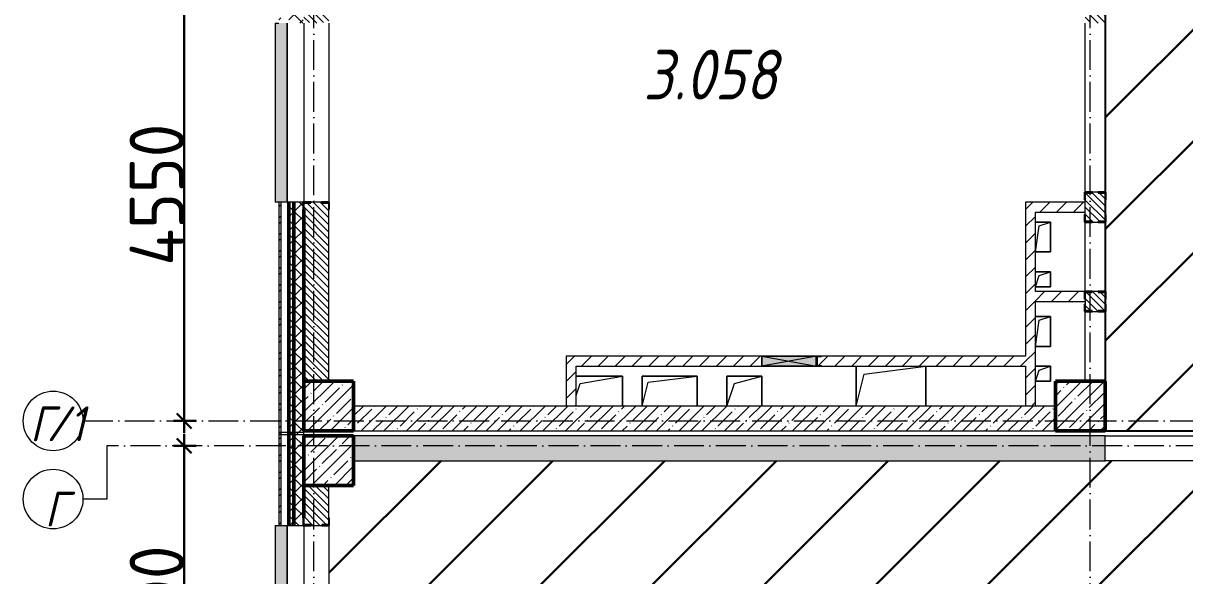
# Model space of a CAD drawing. Header units: millimetres. Extents: x 35697 to 388678, y -91946 to 171347.
# Drawn here: x 278502 to 290171, y -78789 to -73232 of the extents above; entities that cross this region are included whole.
import ezdxf

# ---------------------------------------------------------------- set-up
doc = ezdxf.new("R2010")
doc.units = ezdxf.units.MM
doc.linetypes.add('50_200_ШТРИХ_1Т_ш5_п1_п1_', pattern=[700, 500, -100, 0, -100])
for name, color, linetype, lineweight in [('2.1) ПГП окна 2.8 м', 5, 'Continuous', 30), ('A-____-____-DIMS', 7, 'Continuous', 9), ('A-DETL-GENF-OTLN', 7, 'Continuous', 9), ('A-FLOR-____-OTLN', 7, 'Continuous', 9), ('A-GENM-____-MCUT', 7, 'Continuous', 25), ('A-GENM-____-OTLN', 7, 'Continuous', 9), ('A-GENM-____-OTLN-1', 7, 'Continuous', 25), ('A-GLAZ-____-OTLN', 7, 'Continuous', 9), ('A-WALL-____-MCUT-1', 7, 'Continuous', 9), ('A-WALL-____-MCUT-2', 7, 'Continuous', 50), ('A-WALL-____-MCUT-3', 7, 'Continuous', 9), ('A-WALL-____-OTLN', 7, 'Continuous', 9), ('A-WALL-____-PATT-1', 7, 'Continuous', 9), ('A-WALL-FNSH-MCUT-1', 7, 'Continuous', 9), ('I-WALL-____-OTLN', 7, 'Continuous', 9), ('S-COLS-____-MCUT', 7, 'Continuous', 50), ('S-COLS-____-OTLN', 7, 'Continuous', 9), ('S-GRID-____-IDEN', 7, 'Continuous', 9), ('S-GRID-____-OTLN', 7, 'Continuous', 9), ('S-GRID-____-OTLN-1', 7, '50_200_ШТРИХ_1Т_ш5_п1_п1_', 9), ('Марки помещений', 7, 'Continuous', 9), ('стяжа', 7, 'Continuous', 30)]:
    doc.layers.add(name, color=color, linetype=linetype, lineweight=lineweight)
doc.layers.add('A-GLAZ-____-OTLN-1', color=7, linetype='Continuous', lineweight=9, true_color=0xc0c0c0)
doc.styles.add('ISOCPEUR_I', font='isocpeui.ttf', dxfattribs={"width": 0.9, "height": 2.5})
doc.styles.add('ISOCPEUR_I_2', font='isocpeui.ttf', dxfattribs={"width": 0.85, "height": 2.3})
doc.styles.add('ISOCPEUR_I_9', font='isocpeui.ttf', dxfattribs={"width": 0.9, "height": 250})
doc.styles.add('СПДС', font='isocpeur.ttf', dxfattribs={"width": 0.9})
doc.dimstyles.new('ISO-2_5_0_9К_БОЛЬШОЙ_ОСИ', dxfattribs={"dimscale": 304.8, "dimtxt": 248.995294, "dimasz": 0.492126, "dimexe": 0.393701, "dimexo": 0, "dimgap": 0, "dimtad": 1, "dimdec": 0, "dimzin": 0, "dimdsep": 46, "dimtxsty": 'ISOCPEUR_I_9', "dimblk1": 'OBLIQUE', "dimblk2": 'OBLIQUE', "dimsah": 1, "dimcen": 0.09, "dimdle": 0.393701, "dimazin": 0, "dimtfac": 1, "dimtdec": 4, "dimtix": 1, "dimtmove": 0, "dimatfit": 3, "dimfxl": 1, "dimtvp": 1, "dimtolj": 1, "dimtzin": 0, "dimarcsym": 2})
pattern_1 = [(135, (283770.707, -86863.456), (-35.35534, -35.35534), [])]
pattern_2 = [(45, (283770.71, -86863.46), (-70.71068, 70.71068), []), (135, (283770.71, -86863.46), (-70.71068, -70.71068), [])]
pattern_3 = [(45, (283770.71, -86863.46), (-84.8528, 84.8528), [])]
pattern_4 = [(45, (283770.7, -86863.46), (-114.0493, 114.0493), []), (45, (283884.76, -86863.46), (-114.0493, 114.0493), [201.612, -40.322, 3.353, -36.97])]
pattern_5 = [(45, (283770.71, -86863.46), (-85.5366, 85.5366), []), (45, (283827.73, -86863.46), (-85.5366, 85.5366), [])]

# ---------------------------------------------------------------- blocks, each defined once
blk = doc.blocks.new('BSC_Колонна _Прямоугольная - 500х500-V47-АР1_План отверстий 3 этажа в осях 1-64_А-ГГ')
at = {"layer": 'S-COLS-____-OTLN'}
h = blk.add_hatch(dxfattribs=at)
h.set_pattern_fill('FP_84', color=256, style=0, pattern_type=2)
h.set_pattern_definition([(45, (2200, -9781.04), (-114.0493, 114.0493), []), (45, (2314.05, -9781.04), (-114.0493, 114.0493), [201.612, -40.322, 3.353, -36.97])])
h.paths.add_polyline_path([(-250, -250), (250, -250), (250, 250), (-250, 250)], flags=0)
at = {"layer": 'S-COLS-____-MCUT'}
for p, q in [((250, 250), (-250, 250)), ((-250, 250), (-250, -250)), ((250, -250), (250, 250)), ((-250, -250), (250, -250))]:
    blk.add_line(p, q, dxfattribs=at)
blk = doc.blocks.new('BSC_Колонна _Прямоугольная - 500х500-V48-АР1_План отверстий 3 этажа в осях 1-64_А-ГГ')
at = {"layer": 'S-COLS-____-OTLN'}
h = blk.add_hatch(dxfattribs=at)
h.set_pattern_fill('FP_85', color=256, style=0, pattern_type=2)
h.set_pattern_definition([(45, (-5350, -9781.04), (-114.0493, 114.0493), []), (45, (-5235.95, -9781.04), (-114.0493, 114.0493), [201.613, -40.323, 3.353, -36.97])])
h.paths.add_polyline_path([(-250, -250), (250, -250), (250, 250), (-250, 250)], flags=0)
at = {"layer": 'S-COLS-____-MCUT'}
for p, q in [((250, 250), (-250, 250)), ((-250, 250), (-250, -250)), ((250, -250), (250, 250)), ((-250, -250), (250, -250))]:
    blk.add_line(p, q, dxfattribs=at)
blk = doc.blocks.new('BSC_Колонна _Прямоугольная - 500х500-V156-АР1_План отверстий 3 этажа в осях 1-64_А-ГГ')
at = {"layer": 'S-COLS-____-OTLN'}
h = blk.add_hatch(dxfattribs=at)
h.set_pattern_fill('FP_179', color=256, style=0, pattern_type=2)
h.set_pattern_definition([(45, (2200, -9231.04), (-114.0493, 114.0493), []), (45, (2314.05, -9231.04), (-114.0493, 114.0493), [201.612, -40.322, 3.353, -36.97])])
h.paths.add_polyline_path([(-250, -250), (250, -250), (250, 250), (-250, 250), (-250, 103)], flags=0)
at = {"layer": 'S-COLS-____-MCUT'}
for p, q in [((250, 250), (-250, 250)), ((-250, 250), (-250, -250)), ((250, -250), (250, 250)), ((-250, -250), (250, -250))]:
    blk.add_line(p, q, dxfattribs=at)
blk = doc.blocks.new('Фахверк_СКБ_Уголок - 250_2700-27497298-АР1_План отверстий 3 этажа в осях 1-64_А-ГГ')
at = {"layer": 'A-GENM-____-MCUT'}
for p, q in [((200, 181), (125, 181)), ((125, 181), (125, 106)), ((131, 106), (131, 175)), ((131, 175), (200, 175)), ((200, 175), (200, 181)), ((125, 106), (131, 106)), ((131, -6), (125, -6)), ((125, -6), (125, -81)), ((125, -81), (200, -81)), ((131, -75), (131, -6)), ((200, -75), (131, -75)), ((200, -81), (200, -75))]:
    blk.add_line(p, q, dxfattribs=at)
blk = doc.blocks.new('Фахверк_СКБ_Уголок - 200_3550_зеркало-28264001-АР1_План отверстий 3 этажа в осях 1-64_А-ГГ')
at = {"layer": 'A-GENM-____-MCUT'}
for p, q in [((200, 156), (125, 156)), ((125, 156), (125, 81)), ((131, 81), (131, 150)), ((131, 150), (200, 150)), ((200, 150), (200, 156)), ((125, 81), (131, 81)), ((131, 19), (125, 19)), ((125, 19), (125, -56)), ((131, -50), (131, 19)), ((125, -56), (200, -56)), ((200, -50), (131, -50)), ((200, -56), (200, -50))]:
    blk.add_line(p, q, dxfattribs=at)
blk = doc.blocks.new('154_Фахверк_СКБ_Швеллер - Тип_100_3960-28494444-АР1_План отверстий 3 этажа в осях 1-64_А-ГГ')
at = {"layer": 'A-GENM-____-MCUT'}
for p, q in [((125, 50), (175, 50)), ((125, -50), (125, 50)), ((128, 47), (128, -47)), ((175, 47), (128, 47)), ((175, 50), (175, 47)), ((175, -50), (125, -50)), ((128, -47), (175, -47)), ((175, -47), (175, -50))]:
    blk.add_line(p, q, dxfattribs=at)
blk = doc.blocks.new('Фахверк_СКБ_Уголок - 200_3550-28267367-АР1_План отверстий 3 этажа в осях 1-64_А-ГГ')
at = {"layer": 'A-GENM-____-MCUT'}
for p, q in [((200, 156), (125, 156)), ((125, 156), (125, 81)), ((131, 81), (131, 150)), ((131, 150), (200, 150)), ((200, 150), (200, 156)), ((125, 81), (131, 81)), ((131, 19), (125, 19)), ((125, 19), (125, -56)), ((131, -50), (131, 19)), ((125, -56), (200, -56)), ((200, -50), (131, -50)), ((200, -56), (200, -50))]:
    blk.add_line(p, q, dxfattribs=at)
blk = doc.blocks.new('Стены 5 - Стены 4-30145060-АР1_План отверстий 3 этажа в осях 1-64_А-ГГ')
at = {"layer": 'A-WALL-____-MCUT-3'}
for p, q in [((-1844, 41030), (-1844, 41010)), ((-1594, 41030), (-1844, 41030)), ((-1844, 41010), (-1594, 41010)), ((-1594, 41010), (-1594, 41030))]:
    blk.add_line(p, q, dxfattribs=at)
blk = doc.blocks.new('AR_Отверстие прямоугольное _в плите_ - AR_Отверстие прямоугольное _в плите_-V168-АР1_План отверстий 3 этажа в осях 1-64_А-ГГ')
at = {"layer": 'A-GENM-____-OTLN'}
for p, q in [((75, 75), (-75, 75)), ((-75, -75), (-37, 37)), ((-37, 37), (75, 75)), ((75, -75), (75, 75)), ((-75, -75), (75, -75))]:
    blk.add_line(p, q, dxfattribs=at)
blk = doc.blocks.new('AR_Отверстие прямоугольное _в плите_ - AR_Отверстие прямоугольное _в плите_-V169-АР1_План отверстий 3 этажа в осях 1-64_А-ГГ')
at = {"layer": 'A-GENM-____-OTLN'}
for p, q in [((75, 150), (-75, 150)), ((-37, 113), (75, 150)), ((75, -150), (75, 150)), ((-75, -150), (-37, 113)), ((-75, -150), (75, -150))]:
    blk.add_line(p, q, dxfattribs=at)
blk = doc.blocks.new('AR_Отверстие прямоугольное _в плите_ - AR_Отверстие прямоугольное _в плите_-V204-АР1_План отверстий 3 этажа в осях 1-64_А-ГГ')
at = {"layer": 'A-GENM-____-OTLN'}
for p, q in [((175, 150), (-175, 150)), ((-175, 150), (-175, -150)), ((-100, 75), (175, 150)), ((175, -150), (175, 150)), ((-175, -150), (-100, 75))]:
    blk.add_line(p, q, dxfattribs=at)
blk = doc.blocks.new('AR_Отверстие прямоугольное _в плите_ - AR_Отверстие прямоугольное _в плите_-30552525-АР1_План отверстий 3 этажа в осях 1-64_А-ГГ')
at = {"layer": 'A-GENM-____-OTLN'}
for p, q in [((-350, 200), (-350, -200)), ((-350, -200), (-270, 120)), ((-270, 120), (350, 200)), ((350, -200), (350, 200))]:
    blk.add_line(p, q, dxfattribs=at)
blk = doc.blocks.new('AR_Отверстие прямоугольное _в плите_ - AR_Отверстие прямоугольное _в плите_-30459267-АР1_План отверстий 3 этажа в осях 1-64_А-ГГ')
at = {"layer": 'A-GENM-____-OTLN'}
for p, q in [((250, 150), (-215, 150)), ((-175, 75), (250, 150)), ((250, -150), (250, 150)), ((-215, -45), (-175, 75))]:
    blk.add_line(p, q, dxfattribs=at)
blk = doc.blocks.new('AR_Отверстие прямоугольное _в плите_ - AR_Отверстие прямоугольное _в плите_-V212-АР1_План отверстий 3 этажа в осях 1-64_А-ГГ')
at = {"layer": 'A-GENM-____-OTLN'}
for p, q in [((275, 150), (-275, 150)), ((-275, 150), (-275, -150)), ((-215, 90), (275, 150)), ((275, -150), (275, 150)), ((-275, -150), (-215, 90))]:
    blk.add_line(p, q, dxfattribs=at)
blk = doc.blocks.new('Отлив_СКБ - Отлив витража_120_НВФ-V216-АР1_План отверстий 3 этажа в осях 1-64_А-ГГ')
at = {"layer": 'A-GLAZ-____-OTLN-1'}
for points in [[(0, 2), (1800, 2), (1800, 120), (0, 120), (0, 63)], [(0, 0), (1800, 0), (1800, 2), (0, 2)]]:
    blk.add_hatch(color=256, dxfattribs=at).paths.add_polyline_path(points, flags=0)
at = {"layer": 'A-GLAZ-____-OTLN'}
for p, q in [((0, 83), (0, 120)), ((1800, 120), (0, 120)), ((1800, 120), (1800, 83)), ((0, 2), (1800, 2)), ((1800, 0), (0, 0))]:
    blk.add_line(p, q, dxfattribs=at)
blk = doc.blocks.new('AR_Отверстие прямоугольное _в стене_ - AR_Отверстие прямоугольное _в стене__ОВ-36912551-АР1_План отверстий 3 этажа в осях 1-64_А-ГГ')
at = {"layer": 'A-GLAZ-____-OTLN'}
blk.add_hatch(color=256, dxfattribs=at).paths.add_polyline_path([(275, -50), (275, 50), (-275, 50), (-275, -50)], flags=0)
at = {"layer": 'A-DETL-GENF-OTLN'}
for p, q in [((-275, -50), (-275, 50)), ((-275, 50), (275, 50)), ((275, 50), (-275, -50)), ((-275, 50), (275, -50)), ((275, 50), (-275, 50)), ((-275, 50), (-275, -50)), ((275, -50), (-275, -50)), ((-275, -50), (275, -50))]:
    blk.add_line(p, q, dxfattribs=at)
blk = doc.blocks.new('Ось сетки - Круг_Ø6_00__ISO-2_5_0_9K_-25732049-АР1_План отверстий 3 этажа в осях 1-64_А-ГГ')
at = {"layer": 'S-GRID-____-IDEN'}
blk.add_circle((0, 0), 3, dxfattribs=at)
blk = doc.blocks.new('_Oblique')
at = {"color": 0, "linetype": 'ByBlock', "lineweight": -2}
blk.add_line((-0.5, -0.5), (0.5, 0.5), dxfattribs=at)
blk = doc.blocks.new('*D2147')
at = {"layer": 'A-____-____-DIMS', "color": 0, "lineweight": -2, "transparency": 16777216}
for p, q in [((280119, -81002), (280119, -77362)), ((280013, -77482), (280239, -77482)), ((280013, -80882), (280239, -80882))]:
    blk.add_line(p, q, dxfattribs=at)
at = {"layer": 'Defpoints', "color": 0, "transparency": 16777216}
for p in [(280013, -77482), (280119, -77482), (280013, -80882)]:
    blk.add_point(p, dxfattribs=at)
at = {"layer": 'A-____-____-DIMS', "color": 0, "lineweight": -2, "transparency": 16777216, "xscale": 150, "yscale": 150, "zscale": 150}
for p, rotation in [((280119, -77482), 90), ((280119, -80882), 270)]:
    blk.add_blockref('_Oblique', p, dxfattribs=dict(at, rotation=rotation))
at = {"layer": 'A-____-____-DIMS', "color": 0, "transparency": 16777216, "insert": (279845, -79182), "char_height": 548.6, "attachment_point": 5, "rotation": 90, "style": 'СПДС'}
blk.add_mtext('\\A1;3400', dxfattribs=at)
blk = doc.blocks.new('*D2148')
at = {"layer": 'A-____-____-DIMS', "color": 0, "lineweight": -2, "transparency": 16777216}
for p, q in [((280119, -77352), (280119, -72562)), ((280013, -72682), (280239, -72682)), ((280013, -77232), (280239, -77232))]:
    blk.add_line(p, q, dxfattribs=at)
at = {"layer": 'Defpoints', "color": 0, "transparency": 16777216}
for p in [(280013, -72682), (280119, -72682), (280013, -77232)]:
    blk.add_point(p, dxfattribs=at)
at = {"layer": 'A-____-____-DIMS', "color": 0, "lineweight": -2, "transparency": 16777216, "xscale": 150, "yscale": 150, "zscale": 150}
for p, rotation in [((280119, -72682), 90), ((280119, -77232), 270)]:
    blk.add_blockref('_Oblique', p, dxfattribs=dict(at, rotation=rotation))
at = {"layer": 'A-____-____-DIMS', "color": 0, "transparency": 16777216, "insert": (279845, -74957), "char_height": 548.6, "attachment_point": 5, "rotation": 90, "style": 'СПДС'}
blk.add_mtext('\\A1;4550', dxfattribs=at)
blk = doc.blocks.new('3эт')
at = {"layer": 'S-GRID-____-OTLN-1', "color": 251, "ltscale": 0.6, "true_color": 0x636466}
for p, q in [((281420.7, -91346.1), (281420.7, -36982.5)), ((289220.7, -91346.1), (289220.7, -36982.5)), ((279101.9, -77232.4), (307641.3, -77232.4)), ((387845.1, -77482.4), (279340.9, -77482.4))]:
    blk.add_line(p, q, dxfattribs=at)
at = {"layer": 'S-GRID-____-IDEN', "char_height": 350, "attachment_point": 1, "style": 'ISOCPEUR_I'}
for s, insert, width in [('\\fISOCPEUR|b0|i1|c204|p34|;\\W.9;Г', (278570.3, -77085.8), 202.025), ('/1', (278737, -77085.8), 346.329), ('\\fISOCPEUR|b0|i1|c204|p34|;\\W.9;Г', (278718.1, -77941.9), 202.025)]:
    blk.add_mtext(s, dxfattribs=dict(at, insert=insert, width=width))
at = {"layer": 'A-____-____-DIMS'}
for base, p1, p2, override, picture, middle in [((280119.3, -72682.4), (280013.2, -77232.4), (280013.2, -72682.4), {"dimtxt": 1.8, "dimpost": '<>', "dimtxsty": 'СПДС', "dimfxl": 4550}, '*D2148', (279845, -74957.4)), ((280119.3, -77482.4), (280013.2, -80882.4), (280013.2, -77482.4), {"dimtxt": 1.8, "dimpost": '<>', "dimtxsty": 'СПДС', "dimfxl": 3400}, '*D2147', (279845, -79182.4))]:
    dim = blk.add_linear_dim(base=base, p1=p1, p2=p2, angle=90, dimstyle='ISO-2_5_0_9К_БОЛЬШОЙ_ОСИ', override=override, dxfattribs=at)
    dim.commit()
    dim.dimension.update_dxf_attribs({"geometry": picture, "text_midpoint": middle})

msp = doc.modelspace()

# ---------------------------------------------------------------- hatches: boundary and pattern name
at = {"layer": '2.1) ПГП окна 2.8 м'}
h = msp.add_hatch(dxfattribs=at)
h.set_pattern_fill('ANSI31', color=5, scale=250)
h.set_pattern_definition([(45, (289370.7, -39382.4), (-561.266, 561.266), [])])
h.paths.add_polyline_path([(297665, -55157), (297671, -54132), (293871, -54132), (293871, -54632), (293371, -54632), (293371, -56532), (297671, -56532), (297671, -56457), (297665, -56457), (297665, -56382), (297668, -55232), (297665, -55232)])
h.paths.add_polyline_path([(293871, -54132), (297671, -54132), (297671, -53832), (295475, -45482), (293871, -45482)])
h.paths.add_polyline_path([(298371, -41232), (298121, -41232), (298121, -39632), (297871, -39632), (297871, -39382), (293871, -39382), (293871, -45482), (295475, -45482), (297671, -53832), (298371, -53832), (298371, -50232), (297771, -50232), (297771, -49032), (298371, -49032), (298371, -47182), (297771, -47182), (297771, -45682), (298121, -45682), (298371, -45682)])
h.paths.add_polyline_path([(297671, -47682), (297771, -47682), (297771, -48132), (297671, -48132), (297671, -48632), (297671, -50232), (297671, -50235), (297768, -50235), (297768, -50282), (297771, -50282), (297771, -50832), (297771, -51832), (297671, -51832), (297671, -50832), (297671, -50282), (297671, -50232), (297671, -48632), (297671, -48132)], flags=16)
h.paths.add_polyline_path([(297671, -47682), (297721, -47907), (297671, -48132)], flags=0)
h.paths.add_polyline_path([(298121, -43882), (298121, -43432), (298121, -43032), (298321, -43032), (298321, -43432), (298321, -43882), (298321, -44382), (298327, -44382), (298327, -44457), (298327, -44532), (298321, -44562), (298321, -44532), (298252, -44532), (298190, -44532), (298121, -44532), (298121, -45357), (298121, -45426), (298190, -45426), (298252, -45427), (298252, -45426), (298321, -45426), (298321, -45357), (298327, -45357), (298327, -45432), (298327, -45507), (298321, -45507), (298321, -45438), (298252, -45438), (298218, -45432), (298190, -45432), (298115, -45432), (298115, -45357), (298121, -44532), (298115, -44532), (298115, -44457), (298115, -44382)], flags=16)
h.paths.add_polyline_path([(298115, -44382), (298190, -44382), (298252, -44382), (298321, -44388), (298252, -44388), (298190, -44382), (298190, -44388), (298121, -44388)], flags=0)
h.paths.add_polyline_path([(297671, -50832), (297771, -50832), (297771, -51832), (297671, -51832)], flags=0)
h.paths.add_polyline_path([(293340, -45482), (293340, -54132), (293871, -54132), (293871, -45482)])
h.paths.add_polyline_path([(293340, -45482), (289371, -45482), (289371, -77332), (293340, -77332), (293340, -67982), (292871, -67982), (292871, -67782), (293340, -67782), (293340, -63832), (292871, -63832), (292871, -62882), (292671, -62882), (292671, -62632), (292871, -62632), (292871, -61933), (293340, -61933), (293340, -61232), (292871, -61232), (292871, -60632), (293340, -60632)])
h.paths.add_polyline_path([(292671, -60632), (292771, -60632), (292771, -61232), (292771, -61982), (292771, -62582), (292671, -62582), (292671, -61982), (292671, -61232)], flags=16)
h.paths.add_polyline_path([(292671, -60632), (292771, -60632), (292771, -61232), (292671, -61232)], flags=0)
h.paths.add_polyline_path([(292671, -61982), (292771, -61982), (292771, -62582), (292671, -62582)], flags=0)
h.paths.add_polyline_path([(292671, -63032), (292771, -63032), (292771, -63632), (292671, -63632)], flags=16)
h.paths.add_polyline_path([(292771, -66532), (292774, -66532), (292774, -66579), (292868, -66579), (292868, -66532), (292871, -66532), (292871, -66582), (292871, -67682), (292771, -67682), (292771, -68097), (292871, -68097), (292871, -68247), (292771, -68247), (292771, -68586), (292778, -68586), (292778, -68628), (292863, -68628), (292863, -68586), (292871, -68586), (292871, -68632), (292871, -69332), (292871, -69378), (292863, -69378), (292863, -69337), (292778, -69337), (292778, -69378), (292771, -69632), (292771, -69378), (292771, -69332), (292771, -68632), (292771, -68586), (292771, -68247), (292771, -68097), (292771, -67682), (292771, -66582)], flags=16)
h.paths.add_polyline_path([(292771, -66582), (292871, -66582), (292871, -67682), (292771, -67682)], flags=0)
h.paths.add_polyline_path([(293950, -53466), (295540, -53466), (295540, -52266), (293950, -52266)], flags=24)
h = msp.add_hatch(dxfattribs=at)
h.set_pattern_fill('ANSI31', color=5, scale=250)
h.paths.add_polyline_path([(322071, -77882), (321571, -77882), (321571, -77632), (319771, -77632), (319771, -77638), (319696, -77638), (319271, -77634), (319271, -77732), (319071, -77732), (319071, -77882), (318571, -77882), (318571, -77632), (316771, -77632), (316771, -77638), (316696, -77638), (315646, -77632), (315646, -77638), (315571, -77638), (313771, -77632), (313771, -77638), (313696, -77638), (313071, -77632), (313071, -77882), (312571, -77882), (312571, -77632), (310771, -77632), (310771, -77638), (310696, -77638), (310271, -77634), (310271, -77732), (310071, -77732), (310071, -77882), (309571, -77882), (309571, -77632), (302521, -77632), (301371, -77632), (301371, -77382), (298806, -77382, -0.683489), (298713, -77382), (293371, -77382), (293371, -77632), (289371, -77632), (281821, -77632), (281821, -77882), (281571, -77882), (281571, -78207), (281577, -78207), (281577, -78282), (281571, -80082), (281577, -80082), (281577, -80157), (281574, -80332), (281671, -80332), (281671, -80532), (281821, -80532), (281821, -80782), (289596, -80782), (289596, -80776), (289671, -80776), (290821, -80777), (290821, -80776), (290896, -80776), (292346, -80777), (292346, -80776), (292421, -80776), (293571, -80777), (293571, -80776), (293646, -80776), (294696, -80777), (294696, -80776), (294771, -80776), (295771, -80777), (295771, -80776), (295846, -80776), (296446, -80776), (296446, -80776), (296521, -80776), (297671, -80777), (297671, -80776), (297746, -80776), (302771, -80777), (302771, -80776), (302846, -80776), (307396, -80777), (307396, -80776), (307471, -80776), (309171, -80777), (309171, -80776), (309246, -80776), (313096, -80777), (313096, -80776), (313249, -80776), (313261, -80782), (313661, -80782), (313871, -80782), (313871, -80776), (313946, -80776), (314096, -80776), (314096, -80776), (314171, -80776), (314871, -80777), (314871, -80776), (314946, -80776), (316746, -80777), (316746, -80776), (316821, -80776), (317971, -80777), (317971, -80776), (318046, -80776), (322071, -80777)])
h.paths.add_polyline_path([(355621, -77882), (355121, -77882), (355121, -77632), (352621, -77632), (352621, -77882), (352121, -77882), (352121, -77732), (351921, -77732), (351946, -77657), (352121, -77632), (352121, -77382), (351777, -77382), (351777, -77451), (351771, -77563), (351771, -77382), (346621, -77382), (346621, -77661), (346821, -77632), (346821, -77732), (346621, -77732), (346621, -77882), (346121, -77882), (346121, -77732), (345921, -77732), (345921, -77632), (343971, -77632), (343971, -77638), (343896, -77638), (343621, -77632), (343621, -77882), (343121, -77882), (343121, -77632), (342846, -77632), (342846, -77638), (342771, -77638), (342771, -77632), (340971, -77632), (340971, -77638), (340896, -77638), (339846, -77632), (339846, -77638), (339771, -77638), (337971, -77632), (337971, -77638), (337821, -77638), (337821, -77732), (337621, -77732), (337621, -77882), (337121, -77882), (337121, -77732), (336921, -77732), (336946, -77657), (337121, -77632), (337121, -77382), (336777, -77382), (336777, -77451), (336771, -77563), (336771, -77382), (334971, -77382), (334971, -77451), (334971, -77563), (334971, -77638), (334896, -77638), (334621, -77632), (334621, -77882), (334121, -77882), (334121, -77732), (333921, -77732), (333946, -77657), (334121, -77632), (334121, -77382), (333777, -77382), (333777, -77451), (333771, -77563), (333771, -77382), (331971, -77382), (331971, -77451), (331971, -77563), (331971, -77638), (331896, -77638), (330846, -77632), (330846, -77638), (330771, -77638), (330771, -77632), (328971, -77632), (328971, -77638), (328821, -77638), (328821, -77732), (328621, -77732), (328621, -77882), (328121, -77882), (328121, -77732), (327921, -77732), (327946, -77657), (328121, -77632), (328121, -77382), (327777, -77382), (327777, -77451), (327771, -77563), (327771, -77382), (325971, -77382), (325971, -77451), (325971, -77563), (325971, -77638), (325896, -77638), (325621, -77632), (325621, -77882), (325121, -77882), (325121, -77732), (324921, -77732), (324946, -77657), (325121, -77632), (325121, -77382), (324777, -77382), (324777, -77451), (324771, -77563), (324771, -77382), (322971, -77382), (322971, -77451), (322971, -77563), (322971, -77638), (322896, -77638), (322621, -77632), (322621, -77882), (322121, -77882), (322121, -80782), (326146, -80782), (326146, -80776), (326221, -80776), (327921, -80777), (327921, -80776), (327996, -80776), (329321, -80777), (329321, -80776), (329396, -80776), (329496, -80776), (329496, -80776), (329571, -80776), (331371, -80777), (331371, -80776), (331446, -80776), (337946, -80777), (337946, -80776), (338021, -80776), (339721, -80777), (339721, -80776), (339796, -80776), (340446, -80777), (340446, -80776), (340521, -80776), (341421, -80777), (341421, -80776), (341496, -80776), (346946, -80777), (346946, -80776), (347021, -80776), (348721, -80777), (348721, -80776), (348796, -80776), (352746, -80777), (352746, -80776), (352821, -80776), (353721, -80777), (353721, -80776), (353796, -80776), (355621, -80777)])
h.paths.add_polyline_path([(324777, -77632), (324846, -77632), (324846, -77638), (324777, -77638)], flags=16)
h.paths.add_polyline_path([(327777, -77632), (327846, -77632), (327846, -77638), (327777, -77638)], flags=16)
h.paths.add_polyline_path([(333777, -77632), (333846, -77632), (333846, -77638), (333777, -77638)], flags=16)
h.paths.add_polyline_path([(336777, -77632), (336846, -77632), (336846, -77638), (336777, -77638)], flags=16)
h.paths.add_polyline_path([(351777, -77632), (351846, -77632), (351846, -77638), (351777, -77638)], flags=16)
h.paths.add_polyline_path([(372821, -77882), (370566, -77882), (370566, -77888), (370491, -77888), (370491, -77882), (369341, -77882), (369341, -77888), (369266, -77888), (363996, -77882), (363996, -77888), (363921, -77888), (362771, -77882), (362771, -77888), (362696, -77888), (361771, -77882), (361271, -77882), (360196, -77882), (360196, -77888), (360121, -77888), (360121, -77882), (358971, -77882), (358971, -77888), (358896, -77888), (358771, -77882), (358271, -77882), (358271, -77632), (356171, -77632), (356171, -77882), (355671, -77882), (355671, -80782), (356171, -80782), (356496, -80782), (356496, -80776), (356571, -80776), (358271, -80777), (358271, -80776), (358346, -80776), (361996, -80778), (361996, -80776), (362071, -80776), (362771, -80777), (362771, -80776), (362846, -80776), (362996, -80777), (362996, -80776), (363071, -80776), (363771, -80777), (363771, -80776), (363846, -80776), (363996, -80777), (363996, -80776), (364071, -80776), (372771, -80782), (372821, -80782), (372821, -80082)])
h.paths.add_polyline_path([(301397, -79889), (303031, -79889), (303031, -78689), (301397, -78689)], flags=24)
h.paths.add_polyline_path([(340248, -79908), (341925, -79908), (341925, -78708), (340248, -78708)], flags=24)
at = {"layer": 'A-WALL-____-PATT-1'}
h = msp.add_hatch(dxfattribs=at)
h.set_pattern_fill('FP_3', color=256, style=0, pattern_type=2)
h.set_pattern_definition(pattern_5)
h.paths.add_polyline_path([(281091, -77347), (281091, -75032), (281071, -75032), (281071, -77347)], flags=0)
h.paths.add_polyline_path([(281071, -73232), (281091, -73232), (281091, -71782), (281071, -71782), (281071, -72369)], flags=0)
h.paths.add_polyline_path([(281071, -69982), (281091, -69982), (281091, -68782), (281071, -68782), (281071, -68929)], flags=0)
h.paths.add_polyline_path([(281091, -66982), (281091, -65782), (281071, -65782), (281071, -66982)], flags=0)
h.paths.add_polyline_path([(281091, -63982), (281091, -62782), (281071, -62782), (281071, -63982)], flags=0)
h = msp.add_hatch(dxfattribs=at)
h.set_pattern_fill('FP_1', color=256, style=0, pattern_type=2)
h.set_pattern_definition(pattern_2)
h.paths.add_polyline_path([(281221, -77347), (281221, -75032), (281171, -75032), (281171, -77347)], flags=0)
h.paths.add_polyline_path([(281171, -73232), (281221, -73232), (281221, -71782), (281171, -71782), (281171, -72369)], flags=0)
h.paths.add_polyline_path([(281221, -69982), (281221, -68782), (281171, -68782), (281171, -69982)], flags=0)
h.paths.add_polyline_path([(281221, -66982), (281221, -65782), (281171, -65782), (281171, -66982)], flags=0)
h.paths.add_polyline_path([(281221, -63982), (281221, -62782), (281171, -62782), (281171, -63982)], flags=0)
h = msp.add_hatch(dxfattribs=at)
h.set_pattern_fill('FP_1', color=256, style=0, pattern_type=2)
h.set_pattern_definition(pattern_2)
h.paths.add_polyline_path([(281221, -77347), (281321, -77347), (281321, -75107), (281315, -75107), (281315, -75032), (281221, -75032), (281221, -77332)], flags=0)
h.paths.add_polyline_path([(281315, -73232), (281315, -73157), (281321, -73157), (281321, -71857), (281315, -71857), (281315, -71782), (281221, -71782), (281221, -73232)], flags=0)
h.paths.add_polyline_path([(281315, -69982), (281315, -69907), (281321, -69907), (281321, -68857), (281315, -68857), (281315, -68782), (281221, -68782), (281221, -69982)], flags=0)
h.paths.add_polyline_path([(281315, -66982), (281315, -66907), (281321, -66907), (281321, -65857), (281315, -65857), (281315, -65782), (281221, -65782), (281221, -66982)], flags=0)
h.paths.add_polyline_path([(281315, -63982), (281315, -63907), (281321, -63907), (281321, -62857), (281315, -62857), (281315, -62782), (281221, -62782), (281221, -63982)], flags=0)
h = msp.add_hatch(dxfattribs=at)
h.set_pattern_fill('FP_6', color=256, style=0, pattern_type=2)
h.set_pattern_definition(pattern_1)
h.paths.add_polyline_path([(281321, -76832), (281571, -76832), (281570, -75038), (281502, -75038), (281502, -75032), (281390, -75032), (281390, -75038), (281321, -75038), (281321, -75809)], flags=0)
h.paths.add_polyline_path([(281502, -73232), (281502, -73226), (281571, -73226), (281571, -72932), (281321, -72932), (281321, -73226), (281390, -73226), (281390, -73232)], flags=0)
h = msp.add_hatch(dxfattribs=at)
h.set_pattern_fill('FP_6', color=256, style=0, pattern_type=2)
h.set_pattern_definition(pattern_1)
h.paths.add_polyline_path([(289302, -76132), (289302, -76126), (289371, -76126), (289371, -75938), (289302, -75938), (289302, -75932), (289240, -75932), (289240, -75938), (289171, -75938), (289171, -76126), (289240, -76126), (289240, -76132)], flags=0)
h.paths.add_polyline_path([(289240, -75232), (289302, -75232), (289302, -75226), (289371, -75226), (289371, -74938), (289302, -74938), (289302, -74932), (289240, -74932), (289240, -74938), (289171, -74938), (289171, -75226), (289240, -75226)], flags=0)
h.paths.add_polyline_path([(289240, -73232), (289302, -73232), (289302, -73226), (289371, -73226), (289371, -72932), (289171, -72932), (289171, -73226), (289240, -73226)], flags=0)
h = msp.add_hatch(dxfattribs=at)
h.set_pattern_fill('FP_4', color=256, style=0, pattern_type=2)
h.set_pattern_definition(pattern_3)
h.paths.add_polyline_path([(288671, -77082), (288671, -75032), (288571, -75032), (288571, -77082)], flags=0)
h = msp.add_hatch(dxfattribs=at)
h.set_pattern_fill('FP_4', color=256, style=0, pattern_type=2)
h.set_pattern_definition(pattern_3)
h.paths.add_polyline_path([(289171, -75132), (289171, -75032), (288671, -75032), (288671, -75132), (289059, -75132)], flags=0)
h = msp.add_hatch(dxfattribs=at)
h.set_pattern_fill('FP_4', color=256, style=0, pattern_type=2)
h.set_pattern_definition(pattern_3)
h.paths.add_polyline_path([(289163, -76032), (289171, -76032), (289171, -76007), (289165, -76007), (289165, -75932), (288671, -75932), (288671, -76032), (289059, -76032)], flags=0)
h = msp.add_hatch(dxfattribs=at)
h.set_pattern_fill('FP_4', color=256, style=0, pattern_type=2)
h.set_pattern_definition(pattern_3)
h.paths.add_polyline_path([(284056, -77082), (284056, -76582), (283956, -76582), (283956, -77082)], flags=0)
h = msp.add_hatch(dxfattribs=at)
h.set_pattern_fill('FP_4', color=256, style=0, pattern_type=2)
h.set_pattern_definition(pattern_3)
h.paths.add_polyline_path([(288571, -76682), (288571, -76582), (286521, -76582), (286521, -76585), (286474, -76585), (286474, -76679), (286521, -76679), (286521, -76682), (287292, -76682)], flags=0)
h.paths.add_polyline_path([(285921, -76682), (285921, -76582), (284056, -76582), (284056, -76682)], flags=0)
h = msp.add_hatch(dxfattribs=at)
h.set_pattern_fill('FP_38', color=256, style=0, pattern_type=2)
h.set_pattern_definition(pattern_4)
h.paths.add_polyline_path([(288871, -77332), (288871, -77082), (281821, -77082), (281821, -77332), (287292, -77332)], flags=0)
h = msp.add_hatch(dxfattribs=at)
h.set_pattern_fill('FP_1', color=256, style=0, pattern_type=2)
h.set_pattern_definition(pattern_2)
h.paths.add_polyline_path([(281171, -88932), (281221, -88932), (281221, -84632), (281171, -84632), (281171, -86129)], flags=0)
h.paths.add_polyline_path([(281221, -82832), (281221, -80082), (281171, -80082), (281171, -82832)], flags=0)
h.paths.add_polyline_path([(281171, -78282), (281221, -78282), (281221, -77347), (281171, -77347), (281171, -77529)], flags=0)
h = msp.add_hatch(dxfattribs=at)
h.set_pattern_fill('FP_1', color=256, style=0, pattern_type=2)
h.set_pattern_definition(pattern_2)
h.paths.add_polyline_path([(281221, -88882), (281321, -88882), (281321, -84632), (281221, -84632), (281221, -86129)], flags=0)
h.paths.add_polyline_path([(281321, -82832), (281321, -80157), (281315, -80157), (281315, -80082), (281221, -80082), (281221, -82832)], flags=0)
h.paths.add_polyline_path([(281315, -78282), (281315, -78207), (281321, -78207), (281321, -77347), (281221, -77347), (281221, -78282)], flags=0)
h = msp.add_hatch(dxfattribs=at)
h.set_pattern_fill('FP_3', color=256, style=0, pattern_type=2)
h.set_pattern_definition(pattern_5)
h.paths.add_polyline_path([(281071, -89032), (281091, -89032), (281091, -84632), (281071, -84632), (281071, -86129)], flags=0)
h.paths.add_polyline_path([(281071, -82832), (281091, -82832), (281091, -80082), (281071, -80082), (281071, -82689)], flags=0)
h.paths.add_polyline_path([(281091, -78282), (281091, -77367), (281071, -77367), (281071, -78282)], flags=0)
h = msp.add_hatch(dxfattribs=at)
h.set_pattern_fill('FP_38', color=256, style=0, pattern_type=2)
h.set_pattern_definition(pattern_4)
h.paths.add_polyline_path([(306734, -77632), (307321, -77632), (307321, -77382), (302521, -77382), (302521, -77632), (304967, -77632)], flags=0)
h.paths.add_polyline_path([(301371, -77632), (301371, -77382), (293371, -77382), (293371, -77632), (296976, -77632), (296976, -77587), (297063, -77587), (297063, -77632), (299664, -77632)], flags=0)
h.paths.add_polyline_path([(289371, -77632), (289371, -77382), (281821, -77382), (281821, -77632), (289059, -77632)], flags=0)
h = msp.add_hatch(dxfattribs=at)
h.set_pattern_fill('FP_6', color=256, style=0, pattern_type=2)
h.set_pattern_definition(pattern_1)
h.paths.add_polyline_path([(281390, -80532), (281571, -80532), (281571, -80088), (281502, -80088), (281502, -80082), (281390, -80082), (281390, -80088), (281321, -80088), (281321, -80532)], flags=0)
h.paths.add_polyline_path([(281502, -78282), (281502, -78276), (281571, -78276), (281571, -77882), (281321, -77882), (281321, -78276), (281390, -78276), (281390, -78282)], flags=0)

# ---------------------------------------------------------------- linework, layer by layer
msp.add_lwpolyline([(289371, -77332), (293340, -77332), (293340, -45482), (289371, -45482)], close=True)
at = {"layer": 'A-FLOR-____-OTLN'}
for p, q in [((288671, -75232), (288821, -75232)), ((288821, -75232), (288821, -75532)), ((288821, -75532), (288671, -75532)), ((288671, -75732), (288821, -75732)), ((288821, -75732), (288821, -75882)), ((288821, -75882), (288671, -75882)), ((288671, -76182), (288821, -76182)), ((288821, -76182), (288821, -76482)), ((288821, -76482), (288671, -76482)), ((286871, -77082), (286871, -76682)), ((287571, -76682), (287571, -77082)), ((288671, -76682), (288821, -76682)), ((288821, -76682), (288821, -76832)), ((284056, -76782), (284521, -76782)), ((284521, -76782), (284521, -77082)), ((284721, -76782), (285271, -76782)), ((284721, -77082), (284721, -76782)), ((285271, -76782), (285271, -77082)), ((285571, -76782), (285921, -76782)), ((285571, -77082), (285571, -76782)), ((285921, -76782), (285921, -77082)), ((288821, -76832), (288671, -76832)), ((289371, -77332), (293371, -77332))]:
    msp.add_line(p, q, dxfattribs=at)
at = {"layer": 'A-WALL-____-MCUT-1'}
for p, q in [((288871, -77082), (281821, -77082)), ((281821, -77332), (288871, -77332)), ((289371, -77382), (281821, -77382)), ((289371, -77632), (289371, -77382)), ((281821, -77632), (289371, -77632))]:
    msp.add_line(p, q, dxfattribs=at)
at = {"layer": 'A-WALL-____-MCUT-2'}
for p, q in [((281171, -78282), (281171, -75032)), ((281221, -78282), (281221, -75032)), ((281321, -76832), (281321, -75107)), ((281321, -77882), (281321, -78207))]:
    msp.add_line(p, q, dxfattribs=at)
at = {"layer": 'A-WALL-____-MCUT-3'}
for p, q in [((289171, -75157), (289171, -75007)), ((289302, -74932), (289240, -74932)), ((289371, -75157), (289371, -75007)), ((281315, -75032), (281091, -75032)), ((281091, -75032), (281091, -78282)), ((281502, -75032), (281390, -75032)), ((281571, -76832), (281571, -75107)), ((289240, -75232), (289302, -75232)), ((289302, -75932), (289240, -75932)), ((289171, -76007), (289171, -76057)), ((289371, -76057), (289371, -76007)), ((289240, -76132), (289302, -76132)), ((281321, -77382), (281321, -77332)), ((281571, -78207), (281571, -77882)), ((281091, -78282), (281315, -78282)), ((281390, -78282), (281502, -78282))]:
    msp.add_line(p, q, dxfattribs=at)
at = {"layer": 'A-WALL-____-OTLN'}
for p, q in [((281321, -73232), (281321, -75032)), ((281571, -73232), (281571, -75032)), ((289371, -77382), (293371, -77382)), ((293371, -77632), (289371, -77632)), ((281321, -78282), (281321, -80082)), ((281571, -78282), (281571, -80082))]:
    msp.add_line(p, q, dxfattribs=at)
at = {"layer": 'A-WALL-FNSH-MCUT-1'}
for p, q in [((281071, -75032), (281071, -77347)), ((281091, -75032), (281071, -75032)), ((288571, -75032), (288571, -76582)), ((289171, -75032), (288571, -75032)), ((288671, -75932), (288671, -75132)), ((288671, -75132), (289171, -75132)), ((289165, -75932), (288671, -75932)), ((288671, -77082), (288671, -76032)), ((288671, -76032), (289171, -76032)), ((285921, -76582), (283956, -76582)), ((283956, -76582), (283956, -77082)), ((288571, -76582), (286521, -76582)), ((284056, -76682), (285921, -76682)), ((284056, -77082), (284056, -76682)), ((286521, -76682), (288571, -76682)), ((288571, -76682), (288571, -77082)), ((281071, -77347), (281091, -77347)), ((281071, -77367), (281071, -78282)), ((281091, -77367), (281071, -77367)), ((281071, -78282), (281091, -78282))]:
    msp.add_line(p, q, dxfattribs=at)
at = {"layer": 'I-WALL-____-OTLN'}
for p, q in [((289171, -74932), (289171, -73232)), ((289371, -73232), (289371, -74932)), ((289171, -75932), (289171, -75232)), ((289371, -75232), (289371, -75932)), ((289171, -76832), (289171, -76132)), ((289371, -76132), (289371, -76832))]:
    msp.add_line(p, q, dxfattribs=at)
at = {"layer": 'S-GRID-____-OTLN'}
for p, q in [((279341, -77482), (279341, -78018)), ((279341, -78018), (279102, -78018))]:
    msp.add_line(p, q, dxfattribs=at)

# ---------------------------------------------------------------- block references
at = {"layer": 'A-GENM-____-OTLN'}
for name, p in [('AR_Отверстие прямоугольное _в плите_ - AR_Отверстие прямоугольное _в плите_-V169-АР1_План отверстий 3 этажа в осях 1-64_А-ГГ', (288746, -75382)), ('AR_Отверстие прямоугольное _в плите_ - AR_Отверстие прямоугольное _в плите_-V168-АР1_План отверстий 3 этажа в осях 1-64_А-ГГ', (288746, -75807)), ('AR_Отверстие прямоугольное _в плите_ - AR_Отверстие прямоугольное _в плите_-V169-АР1_План отверстий 3 этажа в осях 1-64_А-ГГ', (288746, -76332)), ('AR_Отверстие прямоугольное _в плите_ - AR_Отверстие прямоугольное _в плите_-30552525-АР1_План отверстий 3 этажа в осях 1-64_А-ГГ', (287221, -76882)), ('AR_Отверстие прямоугольное _в плите_ - AR_Отверстие прямоугольное _в плите_-V168-АР1_План отверстий 3 этажа в осях 1-64_А-ГГ', (288746, -76757)), ('AR_Отверстие прямоугольное _в плите_ - AR_Отверстие прямоугольное _в плите_-30459267-АР1_План отверстий 3 этажа в осях 1-64_А-ГГ', (284271, -76932)), ('AR_Отверстие прямоугольное _в плите_ - AR_Отверстие прямоугольное _в плите_-V212-АР1_План отверстий 3 этажа в осях 1-64_А-ГГ', (284996, -76932)), ('AR_Отверстие прямоугольное _в плите_ - AR_Отверстие прямоугольное _в плите_-V204-АР1_План отверстий 3 этажа в осях 1-64_А-ГГ', (285746, -76932))]:
    msp.add_blockref(name, p, dxfattribs=at)
at = {"layer": 'A-GENM-____-OTLN-1'}
for name, p, rotation in [('Фахверк_СКБ_Уголок - 200_3550-28267367-АР1_План отверстий 3 этажа в осях 1-64_А-ГГ', (289221, -74807), 269.9999999999999), ('Фахверк_СКБ_Уголок - 250_2700-27497298-АР1_План отверстий 3 этажа в осях 1-64_А-ГГ', (281396, -74907), 269.9999999999999), ('Фахверк_СКБ_Уголок - 200_3550_зеркало-28264001-АР1_План отверстий 3 этажа в осях 1-64_А-ГГ', (289321, -75357), 89.99999999999991), ('Фахверк_СКБ_Уголок - 200_3550_зеркало-28264001-АР1_План отверстий 3 этажа в осях 1-64_А-ГГ', (289221, -75807), 269.9999999999999), ('Фахверк_СКБ_Уголок - 200_3550_зеркало-28264001-АР1_План отверстий 3 этажа в осях 1-64_А-ГГ', (289321, -76257), 89.99999999999991), ('Фахверк_СКБ_Уголок - 250_2700-27497298-АР1_План отверстий 3 этажа в осях 1-64_А-ГГ', (281496, -78407), 89.99999999999991)]:
    msp.add_blockref(name, p, dxfattribs=dict(at, rotation=rotation))
msp.add_blockref('154_Фахверк_СКБ_Швеллер - Тип_100_3960-28494444-АР1_План отверстий 3 этажа в осях 1-64_А-ГГ', (286346, -76632), dxfattribs=at)
at = {"layer": 'A-GLAZ-____-OTLN', "rotation": 90}
for p in [(281154, -75032), (281154, -80082)]:
    msp.add_blockref('Отлив_СКБ - Отлив витража_120_НВФ-V216-АР1_План отверстий 3 этажа в осях 1-64_А-ГГ', p, dxfattribs=at)
at = {"layer": 'A-GLAZ-____-OTLN'}
msp.add_blockref('AR_Отверстие прямоугольное _в стене_ - AR_Отверстие прямоугольное _в стене__ОВ-36912551-АР1_План отверстий 3 этажа в осях 1-64_А-ГГ', (286196, -76632), dxfattribs=at)
at = {"layer": 'A-WALL-____-OTLN'}
msp.add_blockref('Стены 5 - Стены 4-30145060-АР1_План отверстий 3 этажа в осях 1-64_А-ГГ', (282914, -118378), dxfattribs=at)
at = {"layer": 'S-COLS-____-OTLN'}
for name, p in [('BSC_Колонна _Прямоугольная - 500х500-V47-АР1_План отверстий 3 этажа в осях 1-64_А-ГГ', (281571, -77082)), ('BSC_Колонна _Прямоугольная - 500х500-V48-АР1_План отверстий 3 этажа в осях 1-64_А-ГГ', (289121, -77082)), ('BSC_Колонна _Прямоугольная - 500х500-V156-АР1_План отверстий 3 этажа в осях 1-64_А-ГГ', (281571, -77632))]:
    msp.add_blockref(name, p, dxfattribs=at)
at = {"layer": 'S-GRID-____-IDEN', "xscale": 99.99999999999993, "yscale": 99.99999999999993, "zscale": 99.99999999999993}
for p, rotation in [((278802, -77232), 269.9999999999996), ((278802, -78018), 89.99999999999982)]:
    msp.add_blockref('Ось сетки - Круг_Ø6_00__ISO-2_5_0_9K_-25732049-АР1_План отверстий 3 этажа в осях 1-64_А-ГГ', p, dxfattribs=dict(at, rotation=rotation))
at = {"layer": 'стяжа'}
msp.add_blockref('3эт', (0, 0), dxfattribs=at)

# ---------------------------------------------------------------- texts
at = {"layer": 'Марки помещений', "insert": (284731, -73499), "char_height": 500, "width": 785.65, "attachment_point": 1, "style": 'ISOCPEUR_I_2'}
msp.add_mtext('3.058', dxfattribs=at)

doc.saveas('drawing.dxf')
